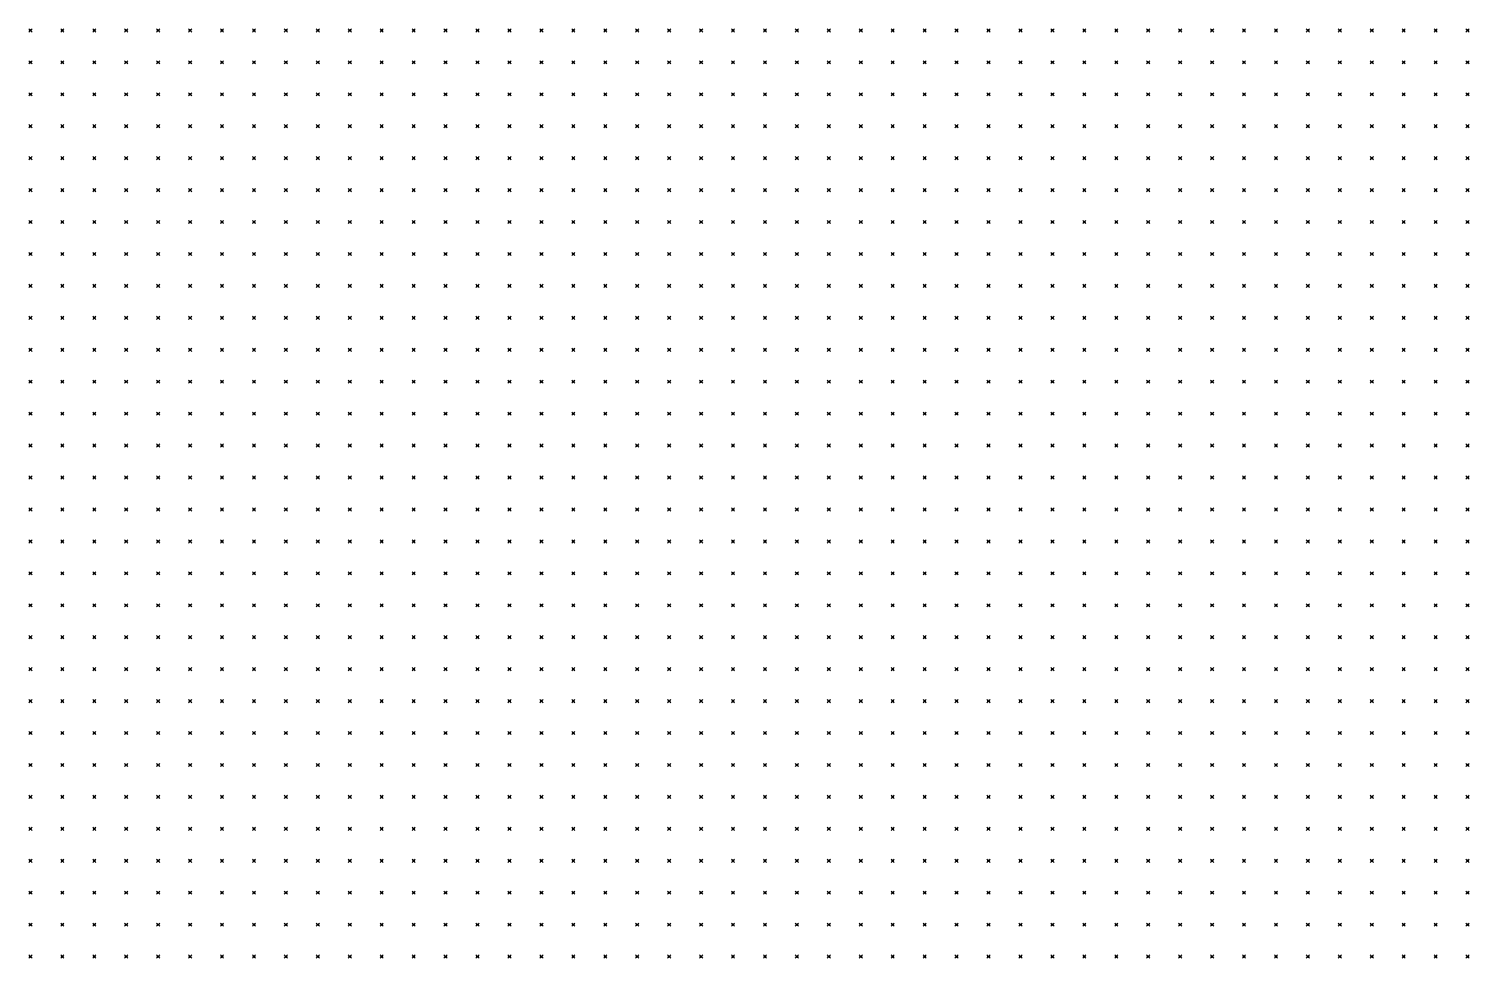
# Model space of a CAD drawing. Header units: metres. Extents: x 441556 to 446409, y 432338 to 461058.
# Drawn here: x 443820.1 to 443955.3, y 446471 to 446558.3 of the extents above; entities that cross this region are included whole.
import ezdxf

# ---------------------------------------------------------------- set-up
doc = ezdxf.new("R2010")
doc.units = ezdxf.units.M
doc.header["$MEASUREMENT"] = 0
doc.header["$PDMODE"] = 35
doc.header["$PDSIZE"] = 0.15
doc.layers.add('DTM-NOK-RevN_POINTS', color=91, linetype='Continuous')

msp = doc.modelspace()

# ---------------------------------------------------------------- linework, layer by layer
at = {"layer": 'DTM-NOK-RevN_POINTS'}
for p in [(443820.218, 446558.111, 365.365), (443823.217, 446558.111, 365.32), (443826.217, 446558.111, 365.645), (443829.216, 446558.111, 366), (443832.215, 446558.111, 366.774), (443835.215, 446558.111, 368.711), (443838.214, 446558.111, 371.083), (443841.213, 446558.111, 372.822), (443844.213, 446558.111, 374.147), (443847.212, 446558.111, 375.5), (443850.212, 446558.111, 376.41), (443853.211, 446558.111, 377.277), (443856.21, 446558.111, 377.096), (443859.21, 446558.111, 376.648), (443862.209, 446558.111, 376.273), (443865.208, 446558.111, 376.271), (443868.208, 446558.111, 376.048), (443871.207, 446558.111, 375.509), (443874.206, 446558.111, 374.367), (443877.206, 446558.111, 374.012), (443880.205, 446558.111, 373.625), (443883.205, 446558.111, 372.645), (443886.204, 446558.111, 371.901), (443889.203, 446558.111, 371.741), (443892.203, 446558.111, 371.674), (443895.202, 446558.111, 371.502), (443898.201, 446558.111, 371.156), (443901.201, 446558.111, 370.64), (443904.2, 446558.111, 370.2), (443907.199, 446558.111, 369.848), (443910.199, 446558.111, 369.49), (443913.198, 446558.111, 369.365), (443916.197, 446558.111, 369.308), (443919.197, 446558.111, 369.18), (443922.196, 446558.111, 368.924), (443925.196, 446558.111, 368.468), (443928.195, 446558.111, 367.984), (443931.194, 446558.111, 367.598), (443934.194, 446558.111, 367.206), (443937.193, 446558.111, 366.757), (443940.192, 446558.111, 366.324), (443943.192, 446558.111, 365.872), (443946.191, 446558.111, 365.454), (443949.19, 446558.111, 365.287), (443952.19, 446558.111, 365.07), (443955.189, 446558.111, 364.838), (443820.218, 446555.112, 365.748), (443823.217, 446555.112, 365.765), (443826.217, 446555.112, 366.111), (443829.216, 446555.112, 367.301), (443832.215, 446555.112, 369.066), (443835.215, 446555.112, 370.952), (443838.214, 446555.112, 372.996), (443841.213, 446555.112, 374.311), (443844.213, 446555.112, 375.903), (443847.212, 446555.112, 376.767), (443850.212, 446555.112, 377.648), (443853.211, 446555.112, 378.056), (443856.21, 446555.112, 377.597), (443859.21, 446555.112, 377.66), (443862.209, 446555.112, 377.026), (443865.208, 446555.112, 376.872), (443868.208, 446555.112, 376.977), (443871.207, 446555.112, 376.397), (443874.206, 446555.112, 375.469), (443877.206, 446555.112, 374.424), (443880.205, 446555.112, 374.065), (443883.205, 446555.112, 373.751), (443886.204, 446555.112, 373.107), (443889.203, 446555.112, 373.042), (443892.203, 446555.112, 372.762), (443895.202, 446555.112, 372.658), (443898.201, 446555.112, 372.377), (443901.201, 446555.112, 372.1), (443904.2, 446555.112, 371.638), (443907.199, 446555.112, 371.19), (443910.199, 446555.112, 370.608), (443913.198, 446555.112, 370.278), (443916.197, 446555.112, 370.069), (443919.197, 446555.112, 370.041), (443922.196, 446555.112, 369.749), (443925.196, 446555.112, 369.34), (443928.195, 446555.112, 369.005), (443931.194, 446555.112, 368.618), (443934.194, 446555.112, 368.219), (443937.193, 446555.112, 367.687), (443940.192, 446555.112, 367.214), (443943.192, 446555.112, 366.737), (443946.191, 446555.112, 366.518), (443949.19, 446555.112, 366.307), (443952.19, 446555.112, 366.234), (443955.189, 446555.112, 365.988), (443820.218, 446552.112, 365.91), (443823.217, 446552.112, 366.212), (443826.217, 446552.112, 367.461), (443829.216, 446552.112, 369.325), (443832.215, 446552.112, 371.072), (443835.215, 446552.112, 372.792), (443838.214, 446552.112, 374.298), (443841.213, 446552.112, 376.087), (443844.213, 446552.112, 377.548), (443847.212, 446552.112, 378.182), (443850.212, 446552.112, 378.224), (443853.211, 446552.112, 378.384), (443856.21, 446552.112, 378.077), (443859.21, 446552.112, 378.107), (443862.209, 446552.112, 377.614), (443865.208, 446552.112, 377.401), (443868.208, 446552.112, 377.131), (443871.207, 446552.112, 376.769), (443874.206, 446552.112, 376.154), (443877.206, 446552.112, 375.318), (443880.205, 446552.112, 374.57), (443883.205, 446552.112, 374.881), (443886.204, 446552.112, 374.551), (443889.203, 446552.112, 374.269), (443892.203, 446552.112, 374.126), (443895.202, 446552.112, 373.89), (443898.201, 446552.112, 373.743), (443901.201, 446552.112, 373.479), (443904.2, 446552.112, 373.055), (443907.199, 446552.112, 372.401), (443910.199, 446552.112, 371.627), (443913.198, 446552.112, 371.302), (443916.197, 446552.112, 370.95), (443919.197, 446552.112, 370.702), (443922.196, 446552.112, 370.519), (443925.196, 446552.112, 370.359), (443928.195, 446552.112, 370.087), (443931.194, 446552.112, 369.734), (443934.194, 446552.112, 369.304), (443937.193, 446552.112, 368.932), (443940.192, 446552.112, 368.271), (443943.192, 446552.112, 367.931), (443946.191, 446552.112, 367.414), (443949.19, 446552.112, 367.353), (443952.19, 446552.112, 367.352), (443955.189, 446552.112, 367.305), (443820.218, 446549.113, 366.52), (443823.217, 446549.113, 368.017), (443826.217, 446549.113, 369.539), (443829.216, 446549.113, 371.093), (443832.215, 446549.113, 372.901), (443835.215, 446549.113, 374.579), (443838.214, 446549.113, 376.339), (443841.213, 446549.113, 377.839), (443844.213, 446549.113, 378.598), (443847.212, 446549.113, 378.978), (443850.212, 446549.113, 378.279), (443853.211, 446549.113, 378.715), (443856.21, 446549.113, 378.692), (443859.21, 446549.113, 378.828), (443862.209, 446549.113, 378.219), (443865.208, 446549.113, 377.783), (443868.208, 446549.113, 377.513), (443871.207, 446549.113, 377.152), (443874.206, 446549.113, 376.641), (443877.206, 446549.113, 375.649), (443880.205, 446549.113, 374.992), (443883.205, 446549.113, 375.064), (443886.204, 446549.113, 375.489), (443889.203, 446549.113, 375.463), (443892.203, 446549.113, 375.34), (443895.202, 446549.113, 374.848), (443898.201, 446549.113, 374.686), (443901.201, 446549.113, 374.468), (443904.2, 446549.113, 374.11), (443907.199, 446549.113, 373.521), (443910.199, 446549.113, 372.726), (443913.198, 446549.113, 372.298), (443916.197, 446549.113, 371.885), (443919.197, 446549.113, 371.413), (443922.196, 446549.113, 371.149), (443925.196, 446549.113, 371.031), (443928.195, 446549.113, 371.047), (443931.194, 446549.113, 370.731), (443934.194, 446549.113, 370.332), (443937.193, 446549.113, 369.962), (443940.192, 446549.113, 369.502), (443943.192, 446549.113, 369.016), (443946.191, 446549.113, 368.61), (443949.19, 446549.113, 368.4), (443952.19, 446549.113, 368.517), (443955.189, 446549.113, 368.534), (443820.218, 446546.113, 368.664), (443823.217, 446546.113, 370.003), (443826.217, 446546.113, 371.398), (443829.216, 446546.113, 372.669), (443832.215, 446546.113, 374.608), (443835.215, 446546.113, 376.57), (443838.214, 446546.113, 378.313), (443841.213, 446546.113, 379.419), (443844.213, 446546.113, 379.232), (443847.212, 446546.113, 379.152), (443850.212, 446546.113, 379.688), (443853.211, 446546.113, 379.312), (443856.21, 446546.113, 379.338), (443859.21, 446546.113, 379.001), (443862.209, 446546.113, 378.645), (443865.208, 446546.113, 378.218), (443868.208, 446546.113, 377.983), (443871.207, 446546.113, 377.457), (443874.206, 446546.113, 376.905), (443877.206, 446546.113, 376.208), (443880.205, 446546.113, 376.031), (443883.205, 446546.113, 375.576), (443886.204, 446546.113, 375.79), (443889.203, 446546.113, 376.608), (443892.203, 446546.113, 376.671), (443895.202, 446546.113, 375.995), (443898.201, 446546.113, 375.68), (443901.201, 446546.113, 375.114), (443904.2, 446546.113, 374.979), (443907.199, 446546.113, 374.397), (443910.199, 446546.113, 373.899), (443913.198, 446546.113, 373.271), (443916.197, 446546.113, 372.812), (443919.197, 446546.113, 372.363), (443922.196, 446546.113, 371.973), (443925.196, 446546.113, 371.701), (443928.195, 446546.113, 371.65), (443931.194, 446546.113, 371.593), (443934.194, 446546.113, 371.404), (443937.193, 446546.113, 371.225), (443940.192, 446546.113, 370.768), (443943.192, 446546.113, 370.203), (443946.191, 446546.113, 369.87), (443949.19, 446546.113, 369.819), (443952.19, 446546.113, 369.935), (443955.189, 446546.113, 370.047), (443820.218, 446543.114, 371.129), (443823.217, 446543.114, 371.882), (443826.217, 446543.114, 372.884), (443829.216, 446543.114, 374.268), (443832.215, 446543.114, 376.015), (443835.215, 446543.114, 377.971), (443838.214, 446543.114, 379.284), (443841.213, 446543.114, 379.669), (443844.213, 446543.114, 379.293), (443847.212, 446543.114, 379.622), (443850.212, 446543.114, 379.965), (443853.211, 446543.114, 379.757), (443856.21, 446543.114, 379.507), (443859.21, 446543.114, 379.201), (443862.209, 446543.114, 378.898), (443865.208, 446543.114, 378.578), (443868.208, 446543.114, 378.28), (443871.207, 446543.114, 377.934), (443874.206, 446543.114, 377.598), (443877.206, 446543.114, 377.167), (443880.205, 446543.114, 376.881), (443883.205, 446543.114, 376.126), (443886.204, 446543.114, 376.222), (443889.203, 446543.114, 376.6), (443892.203, 446543.114, 377.079), (443895.202, 446543.114, 377.08), (443898.201, 446543.114, 376.883), (443901.201, 446543.114, 376.268), (443904.2, 446543.114, 375.725), (443907.199, 446543.114, 375.173), (443910.199, 446543.114, 374.685), (443913.198, 446543.114, 374.259), (443916.197, 446543.114, 373.737), (443919.197, 446543.114, 373.236), (443922.196, 446543.114, 372.701), (443925.196, 446543.114, 372.453), (443928.195, 446543.114, 372.336), (443931.194, 446543.114, 372.352), (443934.194, 446543.114, 372.41), (443937.193, 446543.114, 372.296), (443940.192, 446543.114, 371.828), (443943.192, 446543.114, 371.282), (443946.191, 446543.114, 371.25), (443949.19, 446543.114, 371.189), (443952.19, 446543.114, 371.329), (443955.189, 446543.114, 371.337), (443820.218, 446540.115, 373.926), (443823.217, 446540.115, 374.531), (443826.217, 446540.115, 374.66), (443829.216, 446540.115, 375.815), (443832.215, 446540.115, 377.876), (443835.215, 446540.115, 379.375), (443838.214, 446540.115, 380.421), (443841.213, 446540.115, 380.078), (443844.213, 446540.115, 380.086), (443847.212, 446540.115, 380.582), (443850.212, 446540.115, 380.488), (443853.211, 446540.115, 380.278), (443856.21, 446540.115, 379.68), (443859.21, 446540.115, 379.647), (443862.209, 446540.115, 379.32), (443865.208, 446540.115, 378.91), (443868.208, 446540.115, 378.587), (443871.207, 446540.115, 378.097), (443874.206, 446540.115, 377.862), (443877.206, 446540.115, 377.745), (443880.205, 446540.115, 377.645), (443883.205, 446540.115, 377.264), (443886.204, 446540.115, 376.83), (443889.203, 446540.115, 377.018), (443892.203, 446540.115, 377.882), (443895.202, 446540.115, 377.904), (443898.201, 446540.115, 377.791), (443901.201, 446540.115, 377.202), (443904.2, 446540.115, 376.503), (443907.199, 446540.115, 375.939), (443910.199, 446540.115, 375.586), (443913.198, 446540.115, 375.11), (443916.197, 446540.115, 374.762), (443919.197, 446540.115, 374.147), (443922.196, 446540.115, 373.648), (443925.196, 446540.115, 373.175), (443928.195, 446540.115, 373.042), (443931.194, 446540.115, 373.079), (443934.194, 446540.115, 373.116), (443937.193, 446540.115, 373.011), (443940.192, 446540.115, 372.755), (443943.192, 446540.115, 372.655), (443946.191, 446540.115, 372.726), (443949.19, 446540.115, 372.884), (443952.19, 446540.115, 372.878), (443955.189, 446540.115, 373.048), (443820.218, 446537.115, 376.539), (443823.217, 446537.115, 377.333), (443826.217, 446537.115, 377.531), (443829.216, 446537.115, 378.295), (443832.215, 446537.115, 379.77), (443835.215, 446537.115, 380.561), (443838.214, 446537.115, 380.922), (443841.213, 446537.115, 381.177), (443844.213, 446537.115, 381.435), (443847.212, 446537.115, 380.987), (443850.212, 446537.115, 380.667), (443853.211, 446537.115, 380.398), (443856.21, 446537.115, 379.984), (443859.21, 446537.115, 379.904), (443862.209, 446537.115, 379.441), (443865.208, 446537.115, 379.202), (443868.208, 446537.115, 379.099), (443871.207, 446537.115, 378.664), (443874.206, 446537.115, 378.5), (443877.206, 446537.115, 378.393), (443880.205, 446537.115, 378.333), (443883.205, 446537.115, 377.944), (443886.204, 446537.115, 377.685), (443889.203, 446537.115, 377.648), (443892.203, 446537.115, 378.173), (443895.202, 446537.115, 378.36), (443898.201, 446537.115, 378.172), (443901.201, 446537.115, 377.745), (443904.2, 446537.115, 377.129), (443907.199, 446537.115, 376.813), (443910.199, 446537.115, 376.458), (443913.198, 446537.115, 376.152), (443916.197, 446537.115, 375.794), (443919.197, 446537.115, 375.303), (443922.196, 446537.115, 374.737), (443925.196, 446537.115, 374.161), (443928.195, 446537.115, 373.913), (443931.194, 446537.115, 373.754), (443934.194, 446537.115, 373.584), (443937.193, 446537.115, 373.546), (443940.192, 446537.115, 373.517), (443943.192, 446537.115, 373.651), (443946.191, 446537.115, 373.926), (443949.19, 446537.115, 374.219), (443952.19, 446537.115, 374.292), (443955.189, 446537.115, 374.742), (443820.218, 446534.116, 379.004), (443823.217, 446534.116, 379.986), (443826.217, 446534.116, 380.577), (443829.216, 446534.116, 380.939), (443832.215, 446534.116, 381.464), (443835.215, 446534.116, 381.477), (443838.214, 446534.116, 381.496), (443841.213, 446534.116, 381.748), (443844.213, 446534.116, 381.7), (443847.212, 446534.116, 381.233), (443850.212, 446534.116, 381.206), (443853.211, 446534.116, 380.968), (443856.21, 446534.116, 380.604), (443859.21, 446534.116, 380.377), (443862.209, 446534.116, 380.08), (443865.208, 446534.116, 379.61), (443868.208, 446534.116, 379.455), (443871.207, 446534.116, 379.094), (443874.206, 446534.116, 379.094), (443877.206, 446534.116, 379.194), (443880.205, 446534.116, 378.923), (443883.205, 446534.116, 378.743), (443886.204, 446534.116, 378.619), (443889.203, 446534.116, 378.306), (443892.203, 446534.116, 378.432), (443895.202, 446534.116, 378.489), (443898.201, 446534.116, 378.716), (443901.201, 446534.116, 378.318), (443904.2, 446534.116, 377.938), (443907.199, 446534.116, 377.59), (443910.199, 446534.116, 377.232), (443913.198, 446534.116, 376.971), (443916.197, 446534.116, 376.745), (443919.197, 446534.116, 376.394), (443922.196, 446534.116, 375.923), (443925.196, 446534.116, 375.357), (443928.195, 446534.116, 374.887), (443931.194, 446534.116, 374.463), (443934.194, 446534.116, 374.249), (443937.193, 446534.116, 374.141), (443940.192, 446534.116, 374.166), (443943.192, 446534.116, 374.566), (443946.191, 446534.116, 374.906), (443949.19, 446534.116, 375.198), (443952.19, 446534.116, 375.478), (443955.189, 446534.116, 375.872), (443820.218, 446531.117, 380.697), (443823.217, 446531.117, 381.65), (443826.217, 446531.117, 381.926), (443829.216, 446531.117, 381.731), (443832.215, 446531.117, 381.802), (443835.215, 446531.117, 381.858), (443838.214, 446531.117, 382.049), (443841.213, 446531.117, 381.867), (443844.213, 446531.117, 381.889), (443847.212, 446531.117, 381.54), (443850.212, 446531.117, 381.499), (443853.211, 446531.117, 381.053), (443856.21, 446531.117, 380.735), (443859.21, 446531.117, 380.659), (443862.209, 446531.117, 380.351), (443865.208, 446531.117, 380.19), (443868.208, 446531.117, 380.047), (443871.207, 446531.117, 379.69), (443874.206, 446531.117, 379.595), (443877.206, 446531.117, 379.668), (443880.205, 446531.117, 379.556), (443883.205, 446531.117, 379.419), (443886.204, 446531.117, 379.225), (443889.203, 446531.117, 379.109), (443892.203, 446531.117, 378.824), (443895.202, 446531.117, 379.013), (443898.201, 446531.117, 379.25), (443901.201, 446531.117, 379.004), (443904.2, 446531.117, 378.574), (443907.199, 446531.117, 378.343), (443910.199, 446531.117, 378.083), (443913.198, 446531.117, 377.792), (443916.197, 446531.117, 377.566), (443919.197, 446531.117, 377.164), (443922.196, 446531.117, 376.889), (443925.196, 446531.117, 376.365), (443928.195, 446531.117, 375.722), (443931.194, 446531.117, 375.245), (443934.194, 446531.117, 375.134), (443937.193, 446531.117, 375.06), (443940.192, 446531.117, 375.082), (443943.192, 446531.117, 375.24), (443946.191, 446531.117, 375.559), (443949.19, 446531.117, 375.927), (443952.19, 446531.117, 376.174), (443955.189, 446531.117, 376.619), (443820.218, 446528.117, 382.038), (443823.217, 446528.117, 382.189), (443826.217, 446528.117, 381.978), (443829.216, 446528.117, 382.466), (443832.215, 446528.117, 382.663), (443835.215, 446528.117, 382.616), (443838.214, 446528.117, 382.315), (443841.213, 446528.117, 381.96), (443844.213, 446528.117, 382.119), (443847.212, 446528.117, 381.681), (443850.212, 446528.117, 381.793), (443853.211, 446528.117, 381.457), (443856.21, 446528.117, 381.026), (443859.21, 446528.117, 381.161), (443862.209, 446528.117, 380.776), (443865.208, 446528.117, 380.536), (443868.208, 446528.117, 380.499), (443871.207, 446528.117, 380.351), (443874.206, 446528.117, 380.301), (443877.206, 446528.117, 380.266), (443880.205, 446528.117, 380.067), (443883.205, 446528.117, 379.868), (443886.204, 446528.117, 379.701), (443889.203, 446528.117, 379.613), (443892.203, 446528.117, 379.253), (443895.202, 446528.117, 379.419), (443898.201, 446528.117, 379.864), (443901.201, 446528.117, 379.582), (443904.2, 446528.117, 379.371), (443907.199, 446528.117, 379.06), (443910.199, 446528.117, 378.965), (443913.198, 446528.117, 378.655), (443916.197, 446528.117, 378.238), (443919.197, 446528.117, 377.956), (443922.196, 446528.117, 377.793), (443925.196, 446528.117, 377.251), (443928.195, 446528.117, 376.63), (443931.194, 446528.117, 376.169), (443934.194, 446528.117, 375.932), (443937.193, 446528.117, 376.003), (443940.192, 446528.117, 376.124), (443943.192, 446528.117, 376.243), (443946.191, 446528.117, 376.507), (443949.19, 446528.117, 376.832), (443952.19, 446528.117, 377.213), (443955.189, 446528.117, 377.526), (443820.218, 446525.118, 382.501), (443823.217, 446525.118, 382.618), (443826.217, 446525.118, 382.807), (443829.216, 446525.118, 383.007), (443832.215, 446525.118, 383.005), (443835.215, 446525.118, 382.844), (443838.214, 446525.118, 382.591), (443841.213, 446525.118, 382.29), (443844.213, 446525.118, 382.375), (443847.212, 446525.118, 382.209), (443850.212, 446525.118, 381.89), (443853.211, 446525.118, 381.808), (443856.21, 446525.118, 381.5), (443859.21, 446525.118, 381.342), (443862.209, 446525.118, 381.239), (443865.208, 446525.118, 381.127), (443868.208, 446525.118, 380.838), (443871.207, 446525.118, 380.85), (443874.206, 446525.118, 380.827), (443877.206, 446525.118, 380.638), (443880.205, 446525.118, 380.581), (443883.205, 446525.118, 380.561), (443886.204, 446525.118, 380.345), (443889.203, 446525.118, 380.304), (443892.203, 446525.118, 379.925), (443895.202, 446525.118, 380.043), (443898.201, 446525.118, 380.391), (443901.201, 446525.118, 380.254), (443904.2, 446525.118, 380.141), (443907.199, 446525.118, 379.86), (443910.199, 446525.118, 379.676), (443913.198, 446525.118, 379.255), (443916.197, 446525.118, 378.881), (443919.197, 446525.118, 378.922), (443922.196, 446525.118, 378.591), (443925.196, 446525.118, 378.118), (443928.195, 446525.118, 377.723), (443931.194, 446525.118, 377.492), (443934.194, 446525.118, 377.402), (443937.193, 446525.118, 377.34), (443940.192, 446525.118, 377.322), (443943.192, 446525.118, 377.425), (443946.191, 446525.118, 377.676), (443949.19, 446525.118, 378.225), (443952.19, 446525.118, 378.595), (443955.189, 446525.118, 379.214), (443820.218, 446522.119, 382.823), (443823.217, 446522.119, 383.331), (443826.217, 446522.119, 383.294), (443829.216, 446522.119, 383.19), (443832.215, 446522.119, 383.195), (443835.215, 446522.119, 383.046), (443838.214, 446522.119, 382.983), (443841.213, 446522.119, 382.755), (443844.213, 446522.119, 382.512), (443847.212, 446522.119, 382.477), (443850.212, 446522.119, 382.079), (443853.211, 446522.119, 382.175), (443856.21, 446522.119, 381.897), (443859.21, 446522.119, 381.688), (443862.209, 446522.119, 381.723), (443865.208, 446522.119, 381.482), (443868.208, 446522.119, 381.373), (443871.207, 446522.119, 381.407), (443874.206, 446522.119, 381.306), (443877.206, 446522.119, 381.416), (443880.205, 446522.119, 381.279), (443883.205, 446522.119, 381.045), (443886.204, 446522.119, 381.098), (443889.203, 446522.119, 381.158), (443892.203, 446522.119, 380.645), (443895.202, 446522.119, 380.665), (443898.201, 446522.119, 380.999), (443901.201, 446522.119, 380.782), (443904.2, 446522.119, 380.701), (443907.199, 446522.119, 380.594), (443910.199, 446522.119, 380.396), (443913.198, 446522.119, 380.158), (443916.197, 446522.119, 379.954), (443919.197, 446522.119, 379.733), (443922.196, 446522.119, 379.441), (443925.196, 446522.119, 379.082), (443928.195, 446522.119, 378.729), (443931.194, 446522.119, 378.533), (443934.194, 446522.119, 378.567), (443937.193, 446522.119, 378.542), (443940.192, 446522.119, 378.569), (443943.192, 446522.119, 378.632), (443946.191, 446522.119, 378.921), (443949.19, 446522.119, 379.427), (443952.19, 446522.119, 379.764), (443955.189, 446522.119, 380.483), (443820.218, 446519.119, 383.676), (443823.217, 446519.119, 383.601), (443826.217, 446519.119, 383.557), (443829.216, 446519.119, 383.442), (443832.215, 446519.119, 383.426), (443835.215, 446519.119, 383.318), (443838.214, 446519.119, 383.251), (443841.213, 446519.119, 382.997), (443844.213, 446519.119, 382.427), (443847.212, 446519.119, 382.283), (443850.212, 446519.119, 382.367), (443853.211, 446519.119, 382.423), (443856.21, 446519.119, 382.254), (443859.21, 446519.119, 382.141), (443862.209, 446519.119, 382.188), (443865.208, 446519.119, 381.941), (443868.208, 446519.119, 381.95), (443871.207, 446519.119, 381.779), (443874.206, 446519.119, 381.858), (443877.206, 446519.119, 381.994), (443880.205, 446519.119, 381.811), (443883.205, 446519.119, 381.69), (443886.204, 446519.119, 381.665), (443889.203, 446519.119, 381.716), (443892.203, 446519.119, 381.468), (443895.202, 446519.119, 381.701), (443898.201, 446519.119, 381.72), (443901.201, 446519.119, 381.496), (443904.2, 446519.119, 381.464), (443907.199, 446519.119, 381.246), (443910.199, 446519.119, 380.859), (443913.198, 446519.119, 380.944), (443916.197, 446519.119, 380.832), (443919.197, 446519.119, 380.594), (443922.196, 446519.119, 380.256), (443925.196, 446519.119, 379.933), (443928.195, 446519.119, 379.675), (443931.194, 446519.119, 379.347), (443934.194, 446519.119, 379.087), (443937.193, 446519.119, 379.229), (443940.192, 446519.119, 379.288), (443943.192, 446519.119, 379.389), (443946.191, 446519.119, 380.02), (443949.19, 446519.119, 380.73), (443952.19, 446519.119, 381.378), (443955.189, 446519.119, 381.978), (443820.218, 446516.12, 384.08), (443823.217, 446516.12, 383.919), (443826.217, 446516.12, 383.738), (443829.216, 446516.12, 383.631), (443832.215, 446516.12, 383.638), (443835.215, 446516.12, 383.628), (443838.214, 446516.12, 383.552), (443841.213, 446516.12, 383.411), (443844.213, 446516.12, 383.334), (443847.212, 446516.12, 383.129), (443850.212, 446516.12, 383.02), (443853.211, 446516.12, 382.819), (443856.21, 446516.12, 382.615), (443859.21, 446516.12, 382.67), (443862.209, 446516.12, 382.674), (443865.208, 446516.12, 382.509), (443868.208, 446516.12, 382.452), (443871.207, 446516.12, 382.367), (443874.206, 446516.12, 382.467), (443877.206, 446516.12, 382.464), (443880.205, 446516.12, 382.512), (443883.205, 446516.12, 382.445), (443886.204, 446516.12, 382.383), (443889.203, 446516.12, 382.334), (443892.203, 446516.12, 382.13), (443895.202, 446516.12, 382.302), (443898.201, 446516.12, 382.569), (443901.201, 446516.12, 382.384), (443904.2, 446516.12, 382.234), (443907.199, 446516.12, 381.973), (443910.199, 446516.12, 381.769), (443913.198, 446516.12, 381.639), (443916.197, 446516.12, 381.461), (443919.197, 446516.12, 381.383), (443922.196, 446516.12, 381.231), (443925.196, 446516.12, 380.952), (443928.195, 446516.12, 380.6), (443931.194, 446516.12, 380.254), (443934.194, 446516.12, 380.084), (443937.193, 446516.12, 380.215), (443940.192, 446516.12, 380.272), (443943.192, 446516.12, 380.548), (443946.191, 446516.12, 381.008), (443949.19, 446516.12, 381.893), (443952.19, 446516.12, 382.618), (443955.189, 446516.12, 383.387), (443820.218, 446513.12, 384.329), (443823.217, 446513.12, 384.262), (443826.217, 446513.12, 384.072), (443829.216, 446513.12, 384.018), (443832.215, 446513.12, 383.999), (443835.215, 446513.12, 383.934), (443838.214, 446513.12, 383.834), (443841.213, 446513.12, 383.801), (443844.213, 446513.12, 383.631), (443847.212, 446513.12, 383.537), (443850.212, 446513.12, 383.353), (443853.211, 446513.12, 383.305), (443856.21, 446513.12, 383.107), (443859.21, 446513.12, 383.186), (443862.209, 446513.12, 383.199), (443865.208, 446513.12, 383.03), (443868.208, 446513.12, 382.943), (443871.207, 446513.12, 383.083), (443874.206, 446513.12, 382.988), (443877.206, 446513.12, 383.043), (443880.205, 446513.12, 383.067), (443883.205, 446513.12, 383.092), (443886.204, 446513.12, 383.193), (443889.203, 446513.12, 383.027), (443892.203, 446513.12, 382.835), (443895.202, 446513.12, 382.809), (443898.201, 446513.12, 383.31), (443901.201, 446513.12, 383.05), (443904.2, 446513.12, 383.023), (443907.199, 446513.12, 382.756), (443910.199, 446513.12, 382.607), (443913.198, 446513.12, 382.484), (443916.197, 446513.12, 382.334), (443919.197, 446513.12, 382.336), (443922.196, 446513.12, 382.148), (443925.196, 446513.12, 381.917), (443928.195, 446513.12, 381.562), (443931.194, 446513.12, 381.372), (443934.194, 446513.12, 381.274), (443937.193, 446513.12, 381.442), (443940.192, 446513.12, 381.648), (443943.192, 446513.12, 381.937), (443946.191, 446513.12, 382.31), (443949.19, 446513.12, 382.95), (443952.19, 446513.12, 383.535), (443955.189, 446513.12, 383.96), (443820.218, 446510.121, 384.513), (443823.217, 446510.121, 384.492), (443826.217, 446510.121, 384.369), (443829.216, 446510.121, 384.376), (443832.215, 446510.121, 384.322), (443835.215, 446510.121, 384.201), (443838.214, 446510.121, 384.142), (443841.213, 446510.121, 384.097), (443844.213, 446510.121, 384.047), (443847.212, 446510.121, 383.876), (443850.212, 446510.121, 383.785), (443853.211, 446510.121, 383.658), (443856.21, 446510.121, 383.538), (443859.21, 446510.121, 383.712), (443862.209, 446510.121, 383.677), (443865.208, 446510.121, 383.538), (443868.208, 446510.121, 383.465), (443871.207, 446510.121, 383.49), (443874.206, 446510.121, 383.573), (443877.206, 446510.121, 383.666), (443880.205, 446510.121, 383.682), (443883.205, 446510.121, 383.558), (443886.204, 446510.121, 383.595), (443889.203, 446510.121, 383.529), (443892.203, 446510.121, 383.302), (443895.202, 446510.121, 382.849), (443898.201, 446510.121, 383.821), (443901.201, 446510.121, 383.769), (443904.2, 446510.121, 383.536), (443907.199, 446510.121, 383.67), (443910.199, 446510.121, 383.485), (443913.198, 446510.121, 383.418), (443916.197, 446510.121, 383.276), (443919.197, 446510.121, 383.287), (443922.196, 446510.121, 383.099), (443925.196, 446510.121, 382.944), (443928.195, 446510.121, 382.755), (443931.194, 446510.121, 382.65), (443934.194, 446510.121, 382.572), (443937.193, 446510.121, 382.732), (443940.192, 446510.121, 383.045), (443943.192, 446510.121, 383.519), (443946.191, 446510.121, 384.104), (443949.19, 446510.121, 384.627), (443952.19, 446510.121, 384.994), (443955.189, 446510.121, 385.149), (443820.218, 446507.122, 384.819), (443823.217, 446507.122, 384.844), (443826.217, 446507.122, 384.813), (443829.216, 446507.122, 384.788), (443832.215, 446507.122, 384.66), (443835.215, 446507.122, 384.651), (443838.214, 446507.122, 384.475), (443841.213, 446507.122, 384.339), (443844.213, 446507.122, 384.35), (443847.212, 446507.122, 384.23), (443850.212, 446507.122, 384.162), (443853.211, 446507.122, 384.032), (443856.21, 446507.122, 384.093), (443859.21, 446507.122, 384.103), (443862.209, 446507.122, 384.052), (443865.208, 446507.122, 384.037), (443868.208, 446507.122, 383.934), (443871.207, 446507.122, 383.836), (443874.206, 446507.122, 383.808), (443877.206, 446507.122, 383.82), (443880.205, 446507.122, 383.772), (443883.205, 446507.122, 383.894), (443886.204, 446507.122, 383.987), (443889.203, 446507.122, 384.195), (443892.203, 446507.122, 384.272), (443895.202, 446507.122, 383.751), (443898.201, 446507.122, 384.074), (443901.201, 446507.122, 384.268), (443904.2, 446507.122, 384.422), (443907.199, 446507.122, 384.516), (443910.199, 446507.122, 384.365), (443913.198, 446507.122, 384.41), (443916.197, 446507.122, 384.404), (443919.197, 446507.122, 384.328), (443922.196, 446507.122, 384.156), (443925.196, 446507.122, 383.986), (443928.195, 446507.122, 383.811), (443931.194, 446507.122, 383.689), (443934.194, 446507.122, 383.829), (443937.193, 446507.122, 384.046), (443940.192, 446507.122, 384.427), (443943.192, 446507.122, 385.015), (443946.191, 446507.122, 385.523), (443949.19, 446507.122, 386.164), (443952.19, 446507.122, 386.337), (443955.189, 446507.122, 386.128), (443820.218, 446504.122, 385.204), (443823.217, 446504.122, 385.201), (443826.217, 446504.122, 385.136), (443829.216, 446504.122, 385.133), (443832.215, 446504.122, 385.095), (443835.215, 446504.122, 384.999), (443838.214, 446504.122, 384.797), (443841.213, 446504.122, 384.791), (443844.213, 446504.122, 384.642), (443847.212, 446504.122, 384.602), (443850.212, 446504.122, 384.525), (443853.211, 446504.122, 384.53), (443856.21, 446504.122, 384.273), (443859.21, 446504.122, 384.216), (443862.209, 446504.122, 384.484), (443865.208, 446504.122, 384.317), (443868.208, 446504.122, 384.333), (443871.207, 446504.122, 384.378), (443874.206, 446504.122, 384.039), (443877.206, 446504.122, 384.12), (443880.205, 446504.122, 384.472), (443883.205, 446504.122, 384.596), (443886.204, 446504.122, 384.664), (443889.203, 446504.122, 385.06), (443892.203, 446504.122, 385.018), (443895.202, 446504.122, 384.478), (443898.201, 446504.122, 384.837), (443901.201, 446504.122, 385.115), (443904.2, 446504.122, 385.063), (443907.199, 446504.122, 385.372), (443910.199, 446504.122, 385.372), (443913.198, 446504.122, 385.305), (443916.197, 446504.122, 385.419), (443919.197, 446504.122, 385.311), (443922.196, 446504.122, 385.227), (443925.196, 446504.122, 385.051), (443928.195, 446504.122, 384.888), (443931.194, 446504.122, 384.826), (443934.194, 446504.122, 384.966), (443937.193, 446504.122, 385.292), (443940.192, 446504.122, 385.787), (443943.192, 446504.122, 386.293), (443946.191, 446504.122, 386.747), (443949.19, 446504.122, 386.77), (443952.19, 446504.122, 386.964), (443955.189, 446504.122, 387.505), (443820.218, 446501.123, 385.622), (443823.217, 446501.123, 385.599), (443826.217, 446501.123, 385.52), (443829.216, 446501.123, 385.561), (443832.215, 446501.123, 385.464), (443835.215, 446501.123, 385.403), (443838.214, 446501.123, 385.239), (443841.213, 446501.123, 385.196), (443844.213, 446501.123, 385.124), (443847.212, 446501.123, 384.906), (443850.212, 446501.123, 384.951), (443853.211, 446501.123, 384.769), (443856.21, 446501.123, 384.002), (443859.21, 446501.123, 384.049), (443862.209, 446501.123, 384.219), (443865.208, 446501.123, 384.379), (443868.208, 446501.123, 384.424), (443871.207, 446501.123, 384.578), (443874.206, 446501.123, 385.233), (443877.206, 446501.123, 385.212), (443880.205, 446501.123, 385.625), (443883.205, 446501.123, 385.773), (443886.204, 446501.123, 385.592), (443889.203, 446501.123, 385.902), (443892.203, 446501.123, 385.753), (443895.202, 446501.123, 385.285), (443898.201, 446501.123, 385.718), (443901.201, 446501.123, 386.266), (443904.2, 446501.123, 386.002), (443907.199, 446501.123, 386.213), (443910.199, 446501.123, 386.307), (443913.198, 446501.123, 386.365), (443916.197, 446501.123, 386.31), (443919.197, 446501.123, 386.39), (443922.196, 446501.123, 386.167), (443925.196, 446501.123, 386.227), (443928.195, 446501.123, 386.04), (443931.194, 446501.123, 386.009), (443934.194, 446501.123, 386.19), (443937.193, 446501.123, 386.433), (443940.192, 446501.123, 386.845), (443943.192, 446501.123, 387.181), (443946.191, 446501.123, 387.094), (443949.19, 446501.123, 387.336), (443952.19, 446501.123, 388.271), (443955.189, 446501.123, 388.507), (443820.218, 446498.124, 385.995), (443823.217, 446498.124, 385.971), (443826.217, 446498.124, 385.957), (443829.216, 446498.124, 386.005), (443832.215, 446498.124, 385.927), (443835.215, 446498.124, 385.82), (443838.214, 446498.124, 385.693), (443841.213, 446498.124, 385.538), (443844.213, 446498.124, 385.544), (443847.212, 446498.124, 385.478), (443850.212, 446498.124, 385.52), (443853.211, 446498.124, 385.209), (443856.21, 446498.124, 384.874), (443859.21, 446498.124, 385.16), (443862.209, 446498.124, 385.572), (443865.208, 446498.124, 385.47), (443868.208, 446498.124, 385.712), (443871.207, 446498.124, 385.677), (443874.206, 446498.124, 385.821), (443877.206, 446498.124, 385.953), (443880.205, 446498.124, 386.388), (443883.205, 446498.124, 386.537), (443886.204, 446498.124, 386.565), (443889.203, 446498.124, 386.725), (443892.203, 446498.124, 386.54), (443895.202, 446498.124, 386.073), (443898.201, 446498.124, 386.415), (443901.201, 446498.124, 387.138), (443904.2, 446498.124, 387.059), (443907.199, 446498.124, 387.089), (443910.199, 446498.124, 387.23), (443913.198, 446498.124, 387.293), (443916.197, 446498.124, 387.297), (443919.197, 446498.124, 387.333), (443922.196, 446498.124, 387.197), (443925.196, 446498.124, 387.288), (443928.195, 446498.124, 387.133), (443931.194, 446498.124, 387.214), (443934.194, 446498.124, 387.243), (443937.193, 446498.124, 387.488), (443940.192, 446498.124, 387.607), (443943.192, 446498.124, 387.859), (443946.191, 446498.124, 388.462), (443949.19, 446498.124, 388.885), (443952.19, 446498.124, 389.215), (443955.189, 446498.124, 389.373), (443820.218, 446495.124, 386.404), (443823.217, 446495.124, 386.422), (443826.217, 446495.124, 386.305), (443829.216, 446495.124, 386.381), (443832.215, 446495.124, 386.38), (443835.215, 446495.124, 386.227), (443838.214, 446495.124, 386.027), (443841.213, 446495.124, 386.059), (443844.213, 446495.124, 386.038), (443847.212, 446495.124, 385.993), (443850.212, 446495.124, 386.038), (443853.211, 446495.124, 386.009), (443856.21, 446495.124, 386.001), (443859.21, 446495.124, 386.131), (443862.209, 446495.124, 386.252), (443865.208, 446495.124, 386.213), (443868.208, 446495.124, 386.284), (443871.207, 446495.124, 386.293), (443874.206, 446495.124, 386.373), (443877.206, 446495.124, 386.779), (443880.205, 446495.124, 387.036), (443883.205, 446495.124, 387.252), (443886.204, 446495.124, 387.419), (443889.203, 446495.124, 387.506), (443892.203, 446495.124, 387.413), (443895.202, 446495.124, 386.948), (443898.201, 446495.124, 387.129), (443901.201, 446495.124, 387.916), (443904.2, 446495.124, 387.962), (443907.199, 446495.124, 388.13), (443910.199, 446495.124, 388.167), (443913.198, 446495.124, 388.236), (443916.197, 446495.124, 388.314), (443919.197, 446495.124, 388.407), (443922.196, 446495.124, 388.348), (443925.196, 446495.124, 388.348), (443928.195, 446495.124, 388.214), (443931.194, 446495.124, 388.307), (443934.194, 446495.124, 388.472), (443937.193, 446495.124, 388.707), (443940.192, 446495.124, 388.816), (443943.192, 446495.124, 389.254), (443946.191, 446495.124, 389.523), (443949.19, 446495.124, 389.728), (443952.19, 446495.124, 389.911), (443955.189, 446495.124, 390.117), (443820.218, 446492.125, 386.811), (443823.217, 446492.125, 386.833), (443826.217, 446492.125, 386.744), (443829.216, 446492.125, 386.783), (443832.215, 446492.125, 386.834), (443835.215, 446492.125, 386.704), (443838.214, 446492.125, 386.64), (443841.213, 446492.125, 386.606), (443844.213, 446492.125, 386.571), (443847.212, 446492.125, 386.68), (443850.212, 446492.125, 386.594), (443853.211, 446492.125, 386.63), (443856.21, 446492.125, 386.726), (443859.21, 446492.125, 386.707), (443862.209, 446492.125, 386.592), (443865.208, 446492.125, 386.85), (443868.208, 446492.125, 387.084), (443871.207, 446492.125, 387.224), (443874.206, 446492.125, 387.293), (443877.206, 446492.125, 387.472), (443880.205, 446492.125, 387.555), (443883.205, 446492.125, 387.895), (443886.204, 446492.125, 387.974), (443889.203, 446492.125, 388.071), (443892.203, 446492.125, 388.201), (443895.202, 446492.125, 387.697), (443898.201, 446492.125, 387.978), (443901.201, 446492.125, 388.779), (443904.2, 446492.125, 388.813), (443907.199, 446492.125, 389.006), (443910.199, 446492.125, 389.101), (443913.198, 446492.125, 389.271), (443916.197, 446492.125, 389.247), (443919.197, 446492.125, 389.298), (443922.196, 446492.125, 389.232), (443925.196, 446492.125, 389.299), (443928.195, 446492.125, 389.283), (443931.194, 446492.125, 389.343), (443934.194, 446492.125, 389.465), (443937.193, 446492.125, 389.697), (443940.192, 446492.125, 389.841), (443943.192, 446492.125, 390.025), (443946.191, 446492.125, 390.236), (443949.19, 446492.125, 390.483), (443952.19, 446492.125, 390.642), (443955.189, 446492.125, 390.684), (443820.218, 446489.126, 387.235), (443823.217, 446489.126, 387.213), (443826.217, 446489.126, 387.163), (443829.216, 446489.126, 387.281), (443832.215, 446489.126, 387.271), (443835.215, 446489.126, 387.292), (443838.214, 446489.126, 387.395), (443841.213, 446489.126, 387.244), (443844.213, 446489.126, 387.004), (443847.212, 446489.126, 387.369), (443850.212, 446489.126, 387.428), (443853.211, 446489.126, 387.326), (443856.21, 446489.126, 387.401), (443859.21, 446489.126, 387.445), (443862.209, 446489.126, 387.51), (443865.208, 446489.126, 387.681), (443868.208, 446489.126, 387.89), (443871.207, 446489.126, 388.07), (443874.206, 446489.126, 388.161), (443877.206, 446489.126, 388.313), (443880.205, 446489.126, 388.44), (443883.205, 446489.126, 388.512), (443886.204, 446489.126, 388.639), (443889.203, 446489.126, 389.276), (443892.203, 446489.126, 389.402), (443895.202, 446489.126, 388.413), (443898.201, 446489.126, 388.581), (443901.201, 446489.126, 389.356), (443904.2, 446489.126, 389.618), (443907.199, 446489.126, 389.785), (443910.199, 446489.126, 389.924), (443913.198, 446489.126, 390.061), (443916.197, 446489.126, 390.059), (443919.197, 446489.126, 389.976), (443922.196, 446489.126, 390.036), (443925.196, 446489.126, 390.127), (443928.195, 446489.126, 390.153), (443931.194, 446489.126, 390.117), (443934.194, 446489.126, 390.374), (443937.193, 446489.126, 390.423), (443940.192, 446489.126, 390.626), (443943.192, 446489.126, 390.777), (443946.191, 446489.126, 390.961), (443949.19, 446489.126, 391.053), (443952.19, 446489.126, 391.11), (443955.189, 446489.126, 391.237), (443820.218, 446486.126, 387.668), (443823.217, 446486.126, 387.716), (443826.217, 446486.126, 387.767), (443829.216, 446486.126, 387.837), (443832.215, 446486.126, 387.871), (443835.215, 446486.126, 387.976), (443838.214, 446486.126, 388.012), (443841.213, 446486.126, 388.069), (443844.213, 446486.126, 388.07), (443847.212, 446486.126, 388.092), (443850.212, 446486.126, 388.071), (443853.211, 446486.126, 388.093), (443856.21, 446486.126, 388.134), (443859.21, 446486.126, 388.225), (443862.209, 446486.126, 388.152), (443865.208, 446486.126, 388.273), (443868.208, 446486.126, 388.758), (443871.207, 446486.126, 388.958), (443874.206, 446486.126, 388.982), (443877.206, 446486.126, 389.22), (443880.205, 446486.126, 389.257), (443883.205, 446486.126, 389.354), (443886.204, 446486.126, 389.785), (443889.203, 446486.126, 390.274), (443892.203, 446486.126, 390.049), (443895.202, 446486.126, 389.111), (443898.201, 446486.126, 389.464), (443901.201, 446486.126, 390.211), (443904.2, 446486.126, 390.468), (443907.199, 446486.126, 390.597), (443910.199, 446486.126, 390.738), (443913.198, 446486.126, 390.842), (443916.197, 446486.126, 390.864), (443919.197, 446486.126, 390.88), (443922.196, 446486.126, 390.974), (443925.196, 446486.126, 390.901), (443928.195, 446486.126, 390.912), (443931.194, 446486.126, 391.086), (443934.194, 446486.126, 391.076), (443937.193, 446486.126, 391.296), (443940.192, 446486.126, 391.401), (443943.192, 446486.126, 391.549), (443946.191, 446486.126, 391.646), (443949.19, 446486.126, 391.71), (443952.19, 446486.126, 391.709), (443955.189, 446486.126, 391.732), (443820.218, 446483.127, 388.155), (443823.217, 446483.127, 388.216), (443826.217, 446483.127, 388.273), (443829.216, 446483.127, 388.372), (443832.215, 446483.127, 388.508), (443835.215, 446483.127, 388.578), (443838.214, 446483.127, 388.592), (443841.213, 446483.127, 388.754), (443844.213, 446483.127, 388.744), (443847.212, 446483.127, 388.804), (443850.212, 446483.127, 388.82), (443853.211, 446483.127, 388.819), (443856.21, 446483.127, 388.836), (443859.21, 446483.127, 388.972), (443862.209, 446483.127, 389.232), (443865.208, 446483.127, 389.396), (443868.208, 446483.127, 389.563), (443871.207, 446483.127, 389.91), (443874.206, 446483.127, 390.104), (443877.206, 446483.127, 390.015), (443880.205, 446483.127, 390.17), (443883.205, 446483.127, 390.117), (443886.204, 446483.127, 390.493), (443889.203, 446483.127, 390.585), (443892.203, 446483.127, 390.001), (443895.202, 446483.127, 389.942), (443898.201, 446483.127, 390.662), (443901.201, 446483.127, 390.993), (443904.2, 446483.127, 391.238), (443907.199, 446483.127, 391.431), (443910.199, 446483.127, 391.482), (443913.198, 446483.127, 391.459), (443916.197, 446483.127, 391.622), (443919.197, 446483.127, 391.666), (443922.196, 446483.127, 391.715), (443925.196, 446483.127, 391.707), (443928.195, 446483.127, 391.676), (443931.194, 446483.127, 391.75), (443934.194, 446483.127, 391.885), (443937.193, 446483.127, 391.89), (443940.192, 446483.127, 392.043), (443943.192, 446483.127, 392.068), (443946.191, 446483.127, 392.156), (443949.19, 446483.127, 392.158), (443952.19, 446483.127, 392.238), (443955.189, 446483.127, 392.152), (443820.218, 446480.128, 388.661), (443823.217, 446480.128, 388.756), (443826.217, 446480.128, 388.858), (443829.216, 446480.128, 389.056), (443832.215, 446480.128, 389.168), (443835.215, 446480.128, 389.198), (443838.214, 446480.128, 389.414), (443841.213, 446480.128, 389.525), (443844.213, 446480.128, 389.418), (443847.212, 446480.128, 389.526), (443850.212, 446480.128, 389.432), (443853.211, 446480.128, 389.674), (443856.21, 446480.128, 389.856), (443859.21, 446480.128, 389.919), (443862.209, 446480.128, 390.1), (443865.208, 446480.128, 390.306), (443868.208, 446480.128, 390.362), (443871.207, 446480.128, 390.625), (443874.206, 446480.128, 390.922), (443877.206, 446480.128, 391.01), (443880.205, 446480.128, 391.078), (443883.205, 446480.128, 391.276), (443886.204, 446480.128, 391.323), (443889.203, 446480.128, 390.826), (443892.203, 446480.128, 390.51), (443895.202, 446480.128, 391.113), (443898.201, 446480.128, 391.53), (443901.201, 446480.128, 391.704), (443904.2, 446480.128, 391.907), (443907.199, 446480.128, 392.068), (443910.199, 446480.128, 392.211), (443913.198, 446480.128, 392.298), (443916.197, 446480.128, 392.381), (443919.197, 446480.128, 392.433), (443922.196, 446480.128, 392.453), (443925.196, 446480.128, 392.402), (443928.195, 446480.128, 392.39), (443931.194, 446480.128, 392.486), (443934.194, 446480.128, 392.516), (443937.193, 446480.128, 392.601), (443940.192, 446480.128, 392.659), (443943.192, 446480.128, 392.657), (443946.191, 446480.128, 392.65), (443949.19, 446480.128, 392.711), (443952.19, 446480.128, 392.707), (443955.189, 446480.128, 392.794), (443820.218, 446477.128, 389.116), (443823.217, 446477.128, 389.274), (443826.217, 446477.128, 389.486), (443829.216, 446477.128, 389.695), (443832.215, 446477.128, 389.797), (443835.215, 446477.128, 389.913), (443838.214, 446477.128, 390.229), (443841.213, 446477.128, 390.25), (443844.213, 446477.128, 390.325), (443847.212, 446477.128, 390.447), (443850.212, 446477.128, 390.505), (443853.211, 446477.128, 390.54), (443856.21, 446477.128, 390.703), (443859.21, 446477.128, 390.818), (443862.209, 446477.128, 390.88), (443865.208, 446477.128, 391.087), (443868.208, 446477.128, 391.247), (443871.207, 446477.128, 391.485), (443874.206, 446477.128, 391.696), (443877.206, 446477.128, 391.91), (443880.205, 446477.128, 392.29), (443883.205, 446477.128, 392.229), (443886.204, 446477.128, 391.716), (443889.203, 446477.128, 391.262), (443892.203, 446477.128, 391.569), (443895.202, 446477.128, 392.099), (443898.201, 446477.128, 392.34), (443901.201, 446477.128, 392.545), (443904.2, 446477.128, 392.706), (443907.199, 446477.128, 392.952), (443910.199, 446477.128, 392.987), (443913.198, 446477.128, 393.056), (443916.197, 446477.128, 393.234), (443919.197, 446477.128, 393.182), (443922.196, 446477.128, 393.158), (443925.196, 446477.128, 393.189), (443928.195, 446477.128, 393.205), (443931.194, 446477.128, 393.274), (443934.194, 446477.128, 393.25), (443937.193, 446477.128, 393.23), (443940.192, 446477.128, 393.299), (443943.192, 446477.128, 393.288), (443946.191, 446477.128, 393.273), (443949.19, 446477.128, 393.292), (443952.19, 446477.128, 393.439), (443955.189, 446477.128, 393.528), (443820.218, 446474.129, 389.763), (443823.217, 446474.129, 389.914), (443826.217, 446474.129, 390.151), (443829.216, 446474.129, 390.233), (443832.215, 446474.129, 390.37), (443835.215, 446474.129, 390.617), (443838.214, 446474.129, 390.823), (443841.213, 446474.129, 390.924), (443844.213, 446474.129, 390.99), (443847.212, 446474.129, 391.272), (443850.212, 446474.129, 391.239), (443853.211, 446474.129, 391.384), (443856.21, 446474.129, 391.42), (443859.21, 446474.129, 391.577), (443862.209, 446474.129, 391.707), (443865.208, 446474.129, 391.865), (443868.208, 446474.129, 392.091), (443871.207, 446474.129, 392.147), (443874.206, 446474.129, 392.431), (443877.206, 446474.129, 392.807), (443880.205, 446474.129, 393.08), (443883.205, 446474.129, 392.599), (443886.204, 446474.129, 392.05), (443889.203, 446474.129, 392.141), (443892.203, 446474.129, 392.845), (443895.202, 446474.129, 392.997), (443898.201, 446474.129, 393.082), (443901.201, 446474.129, 393.161), (443904.2, 446474.129, 393.44), (443907.199, 446474.129, 393.713), (443910.199, 446474.129, 393.786), (443913.198, 446474.129, 393.729), (443916.197, 446474.129, 393.85), (443919.197, 446474.129, 393.901), (443922.196, 446474.129, 393.926), (443925.196, 446474.129, 393.835), (443928.195, 446474.129, 393.916), (443931.194, 446474.129, 393.957), (443934.194, 446474.129, 393.886), (443937.193, 446474.129, 394.02), (443940.192, 446474.129, 393.989), (443943.192, 446474.129, 393.986), (443946.191, 446474.129, 394.088), (443949.19, 446474.129, 394.132), (443952.19, 446474.129, 394.073), (443955.189, 446474.129, 394.071), (443820.218, 446471.129, 390.356), (443823.217, 446471.129, 390.427), (443826.217, 446471.129, 390.596), (443829.216, 446471.129, 390.884), (443832.215, 446471.129, 391.204), (443835.215, 446471.129, 391.364), (443838.214, 446471.129, 391.599), (443841.213, 446471.129, 391.796), (443844.213, 446471.129, 391.957), (443847.212, 446471.129, 391.986), (443850.212, 446471.129, 392.174), (443853.211, 446471.129, 392.248), (443856.21, 446471.129, 392.423), (443859.21, 446471.129, 392.558), (443862.209, 446471.129, 392.658), (443865.208, 446471.129, 392.703), (443868.208, 446471.129, 392.881), (443871.207, 446471.129, 393.09), (443874.206, 446471.129, 393.58), (443877.206, 446471.129, 393.758), (443880.205, 446471.129, 393.441), (443883.205, 446471.129, 392.841), (443886.204, 446471.129, 393.069), (443889.203, 446471.129, 393.42), (443892.203, 446471.129, 393.538), (443895.202, 446471.129, 393.763), (443898.201, 446471.129, 393.993), (443901.201, 446471.129, 394.04), (443904.2, 446471.129, 394.201), (443907.199, 446471.129, 394.391), (443910.199, 446471.129, 394.457), (443913.198, 446471.129, 394.504), (443916.197, 446471.129, 394.649), (443919.197, 446471.129, 394.748), (443922.196, 446471.129, 394.845), (443925.196, 446471.129, 394.731), (443928.195, 446471.129, 394.642), (443931.194, 446471.129, 394.714), (443934.194, 446471.129, 394.69), (443937.193, 446471.129, 394.784), (443940.192, 446471.129, 394.83), (443943.192, 446471.129, 394.925), (443946.191, 446471.129, 394.899), (443949.19, 446471.129, 394.869), (443952.19, 446471.129, 394.809), (443955.189, 446471.129, 394.848)]:
    msp.add_point(p, dxfattribs=at)

doc.saveas('drawing.dxf')
